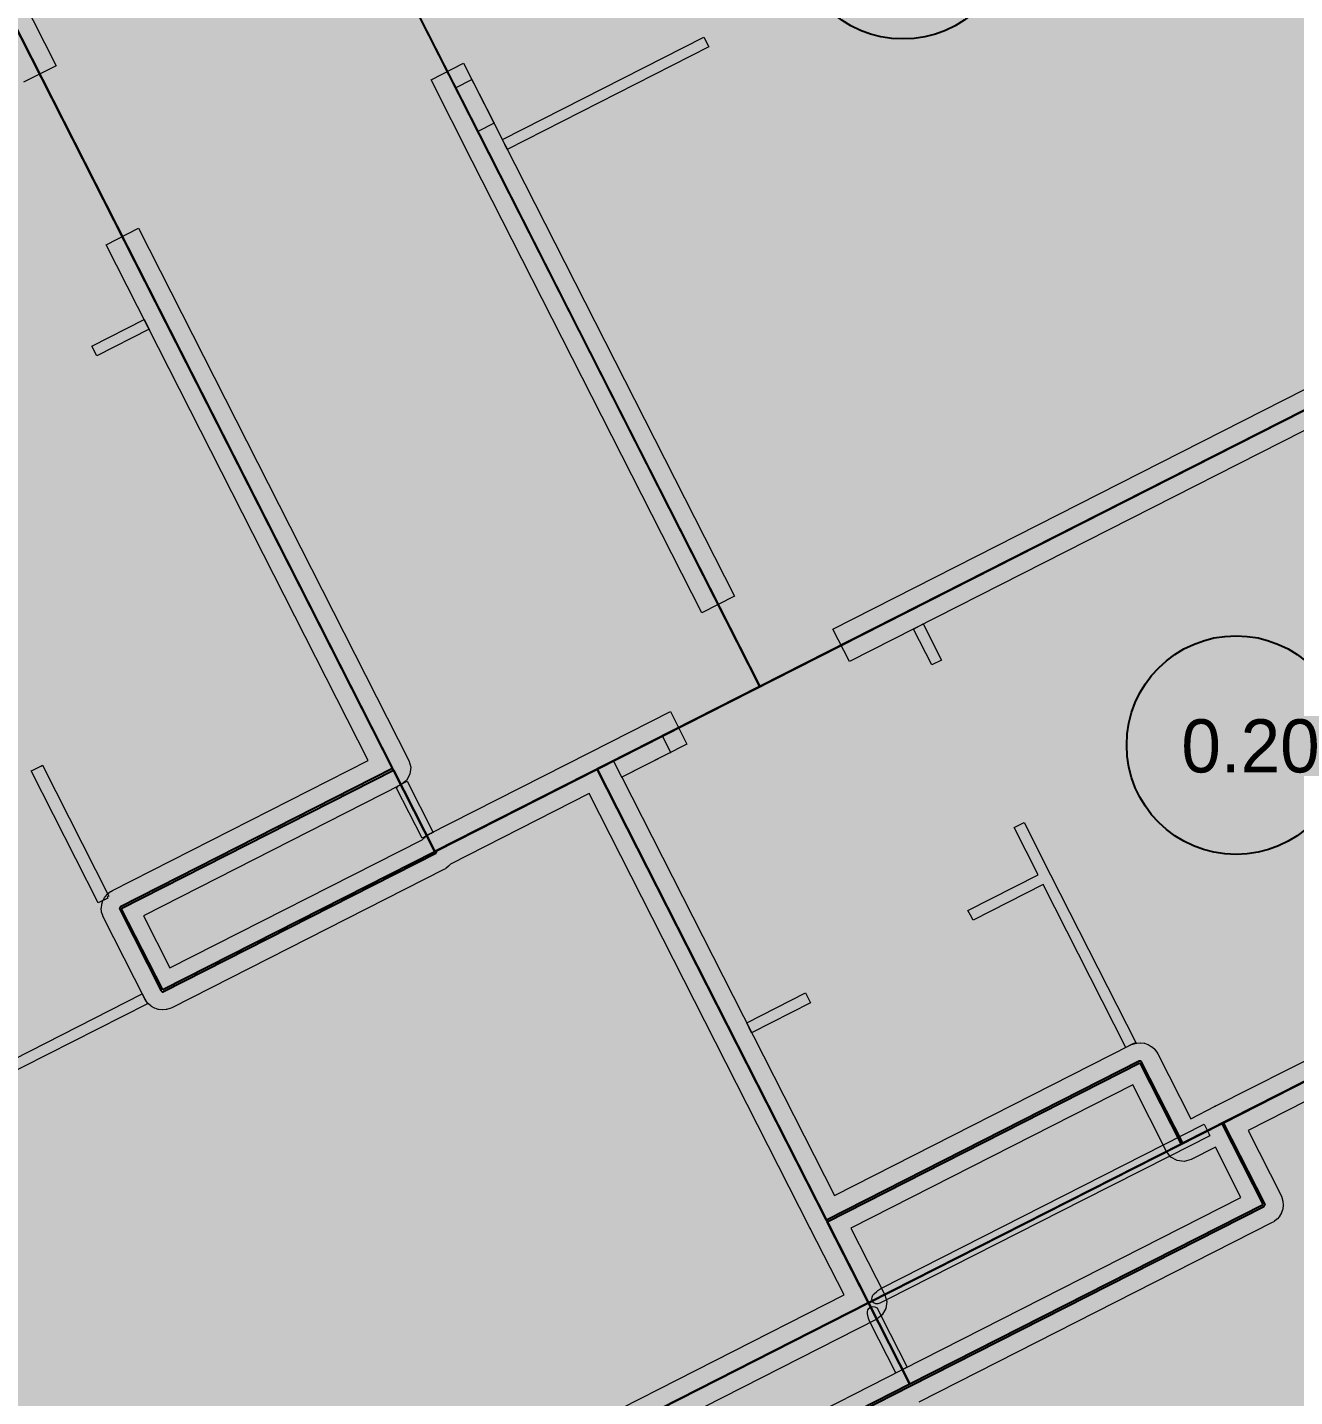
# Model space of a CAD drawing. Header units: millimetres. Extents: x 0 to 312583, y -208103 to 25097.
# Drawn here: x 240474 to 247428, y -76854 to -69341 of the extents above; entities that cross this region are included whole.
import ezdxf

# ---------------------------------------------------------------- set-up
doc = ezdxf.new("R2010")
doc.units = ezdxf.units.MM
doc.linetypes.add('Solid', pattern=[0])
for name, color, linetype, lineweight in [('Inner Walls', 5, 'Solid', 0), ('One-Bedroom Apartment', 151, 'Solid', 25), ('Room Objects', 47, 'Solid', 15), ('Room Walls', 47, 'Solid', 35), ('Service Area', 252, 'Solid', 25), ('Studio Apartment', 151, 'Solid', 25), ('Three-Bedroom Apartment', 250, 'Solid', 25), ('Two-Bedroom Apartment', 1, 'Solid', 35)]:
    doc.layers.add(name, color=color, linetype=linetype, lineweight=lineweight)
doc.styles.add('Dialog.plain', font='Dialog.plain')

msp = doc.modelspace()

# ---------------------------------------------------------------- hatches: boundary and pattern name
at = {"layer": 'One-Bedroom Apartment', "linetype": 'Solid', "lineweight": 25}
msp.add_hatch(color=250, dxfattribs=at).paths.add_polyline_path([(243005, -70028), (241517, -67099), (243150, -66269), (243377, -66715), (243378, -66716), (243379, -66718), (243381, -66719), (243383, -66720), (243385, -66720), (243387, -66720), (243388, -66720), (243390, -66719), (244734, -66036), (244736, -66035), (244737, -66034), (244739, -66032), (244739, -66031), (244740, -66029), (244740, -66027), (244739, -66025), (244739, -66023), (244512, -65577), (244512, -65577), (247490, -64065), (247490, -64065), (250466, -69924), (244493, -72958)], flags=0)
at = {"layer": 'Room Objects', "linetype": 'Solid', "lineweight": 0}
for points in [[(242823, -69672), (242913, -69626), (243035, -69867), (243035, -69867), (242946, -69912)], [(243736, -73455), (243690, -73365), (243690, -73365), (243958, -73230), (243958, -73230), (244003, -73319), (244003, -73319), (243736, -73455)]]:
    msp.add_hatch(color=5, dxfattribs=at).paths.add_polyline_path(points, flags=0)
at = {"layer": 'Service Area', "linetype": 'Solid', "lineweight": 25}
for points in [[(224854, -38711), (226637, -37805), (244492, -72957), (242709, -73863)], [(240989, -74175), (242483, -73417), (242709, -73863), (242709, -73863), (242709, -73864), (241216, -74622)], [(246579, -75023), (246805, -75468), (245089, -76340), (245089, -76340), (244863, -75894)], [(247255, -75801), (245316, -76786), (245089, -76340), (247028, -75355)], [(245089, -76340), (245089, -76340), (245316, -76786), (243376, -77771), (243150, -77325)]]:
    msp.add_hatch(color=254, dxfattribs=at).paths.add_polyline_path(points, flags=0)
at = {"layer": 'Studio Apartment', "linetype": 'Solid', "lineweight": 25}
msp.add_hatch(color=252, dxfattribs=at).paths.add_polyline_path([(244858, -75885), (243601, -73411), (250466, -69924), (250466, -69924), (251954, -72853), (246814, -75464), (246588, -75018), (246587, -75016), (246585, -75015), (246584, -75014), (246582, -75013), (246580, -75013), (246578, -75013), (246576, -75013), (246574, -75014)], flags=0)
at = {"layer": 'Two-Bedroom Apartment', "linetype": 'Solid', "lineweight": 25}
h = msp.add_hatch(color=151, dxfattribs=at)
h.paths.add_polyline_path([(235248, -73968), (233760, -71039), (236738, -69526), (236964, -69972), (236965, -69974), (236967, -69975), (236968, -69976), (236970, -69977), (236972, -69978), (236974, -69978), (236976, -69977), (236978, -69976), (238322, -69294), (238323, -69293), (238325, -69291), (238326, -69290), (238327, -69288), (238327, -69286), (238327, -69284), (238327, -69282), (238326, -69280), (238100, -68835), (238100, -68835), (239733, -68005), (239733, -68005), (242478, -73408), (242478, -73408), (240985, -74166), (240983, -74167), (240982, -74169), (240981, -74170), (240980, -74172), (240979, -74174), (240979, -74176), (240980, -74178), (240980, -74180), (241207, -74627), (241209, -74628), (241210, -74630), (241211, -74631), (241213, -74632), (241215, -74632), (241217, -74632), (241219, -74632), (241221, -74631), (242714, -73872), (242716, -73871), (242717, -73870), (242718, -73868), (242719, -73867), (242719, -73865), (242719, -73863), (242719, -73861), (242718, -73859), (243601, -73411), (243601, -73411), (245089, -76340), (238224, -79827), (238224, -79827), (236736, -76898)], flags=0)
h.paths.add_polyline_path([(239588, -71764), (239361, -71318), (239360, -71317), (239359, -71315), (239357, -71314), (239355, -71313), (239353, -71313), (239352, -71313), (239350, -71313), (239348, -71314), (238004, -71997), (238002, -71998), (238001, -71999), (238000, -72001), (237999, -72002), (237998, -72004), (237998, -72006), (237999, -72008), (237999, -72010), (238226, -72456), (238227, -72457), (238228, -72459), (238230, -72460), (238232, -72461), (238234, -72461), (238235, -72461), (238237, -72461), (238239, -72460), (239583, -71777), (239585, -71776), (239586, -71775), (239587, -71773), (239588, -71772), (239589, -71770), (239589, -71768), (239588, -71766)], flags=0)
msp.add_hatch(color=151, dxfattribs=at).paths.add_polyline_path([(247037, -75351), (252846, -72400), (252846, -72400), (254335, -75332), (255825, -78265), (252401, -80004), (252175, -79558), (252174, -79556), (252172, -79555), (252171, -79554), (252169, -79553), (252167, -79553), (252165, -79552), (252163, -79553), (252161, -79554), (250617, -80338), (250615, -80339), (250613, -80341), (250612, -80342), (250612, -80344), (250611, -80346), (250611, -80348), (250611, -80350), (250612, -80352), (250839, -80797), (250685, -80875), (250458, -80430), (250457, -80428), (250456, -80427), (250454, -80426), (250453, -80425), (250451, -80424), (250449, -80424), (250447, -80425), (250445, -80425), (248729, -81297), (248729, -81297), (247470, -78820), (246579, -79272), (238822, -83212), (237332, -80280), (243141, -77330), (243141, -77330), (243367, -77775), (243369, -77777), (243370, -77779), (243371, -77780), (243373, -77780), (243375, -77781), (243377, -77781), (243379, -77781), (243381, -77780), (245320, -76795), (247259, -75810), (247261, -75809), (247262, -75807), (247263, -75806), (247264, -75804), (247265, -75802), (247265, -75800), (247264, -75798), (247264, -75796)], flags=0)

# ---------------------------------------------------------------- linework, layer by layer
at = {"layer": 'Inner Walls', "color": 47, "linetype": 'Solid', "lineweight": 15}
for p, q in [((239823, -67959), (240631, -69551)), ((240631, -69551), (240453, -69642)), ((242689, -69628), (242867, -69537)), ((242867, -69537), (243094, -69983)), ((242915, -70074), (242689, -69628)), ((244893, -72642), (250198, -69948)), ((243094, -69983), (244353, -72462)), ((244175, -72553), (242915, -70074)), ((250289, -70126), (244984, -72821)), ((240906, -70534), (241084, -70443)), ((241084, -70443), (242567, -73363)), ((242344, -73364), (240906, -70534)), ((244353, -72462), (244175, -72553)), ((244984, -72821), (244893, -72642)), ((246992, -75261), (251686, -72877)), ((243556, -73322), (244002, -73095)), ((244002, -73095), (244092, -73273)), ((251796, -73046), (247172, -75394)), ((242673, -73770), (243556, -73322)), ((244092, -73273), (243736, -73455)), ((240940, -74077), (242344, -73364)), ((242567, -73363), (242578, -73400)), ((242578, -73400), (242573, -73439)), ((242554, -73473), (242523, -73497)), ((242573, -73439), (242554, -73473)), ((243736, -73455), (244902, -75751)), ((242523, -73497), (241110, -74215)), ((243557, -73545), (242795, -73932)), ((244769, -75931), (243557, -73545)), ((242639, -73798), (242673, -73770)), ((241256, -74501), (242639, -73798)), ((242795, -73932), (242786, -73942)), ((242759, -73962), (241266, -74720)), ((242768, -73957), (242759, -73962)), ((242769, -73956), (242768, -73957)), ((242785, -73944), (242769, -73956)), ((242786, -73942), (242785, -73944)), ((240929, -74083), (240931, -74082)), ((240931, -74082), (240940, -74077)), ((240880, -74172), (240882, -74153)), ((240882, -74151), (240888, -74132)), ((240882, -74153), (240882, -74151)), ((240888, -74132), (240889, -74130)), ((240889, -74130), (240899, -74113)), ((240899, -74113), (240900, -74112)), ((240900, -74112), (240913, -74097)), ((240913, -74097), (240914, -74095)), ((240914, -74095), (240929, -74083)), ((240879, -74174), (240880, -74172)), ((240881, -74194), (240879, -74174)), ((240881, -74196), (240881, -74194)), ((240887, -74214), (240881, -74196)), ((240887, -74216), (240887, -74214)), ((240891, -74225), (240887, -74216)), ((241118, -74672), (240891, -74225)), ((241110, -74215), (241256, -74501)), ((241123, -74680), (241118, -74672)), ((241124, -74682), (241123, -74680)), ((241136, -74697), (241124, -74682)), ((241138, -74699), (241136, -74697)), ((241153, -74712), (241138, -74699)), ((241154, -74713), (241153, -74712)), ((241171, -74722), (241154, -74713)), ((241173, -74723), (241171, -74722)), ((241192, -74729), (241173, -74723)), ((241194, -74730), (241192, -74729)), ((241213, -74732), (241194, -74730)), ((241215, -74732), (241213, -74732)), ((241235, -74730), (241215, -74732)), ((241237, -74730), (241235, -74730)), ((241255, -74725), (241237, -74730)), ((241257, -74724), (241255, -74725)), ((241266, -74720), (241257, -74724)), ((244902, -75751), (246529, -74924)), ((246529, -74924), (246538, -74920)), ((246538, -74920), (246540, -74920)), ((246540, -74920), (246559, -74914)), ((246559, -74914), (246561, -74914)), ((246561, -74914), (246580, -74913)), ((246580, -74913), (246582, -74913)), ((246582, -74913), (246602, -74915)), ((246602, -74915), (246604, -74915)), ((246604, -74915), (246622, -74921)), ((246622, -74921), (246624, -74922)), ((246624, -74922), (246641, -74932)), ((246641, -74932), (246643, -74933)), ((246643, -74933), (246658, -74946)), ((246658, -74946), (246659, -74947)), ((246659, -74947), (246671, -74963)), ((246671, -74963), (246672, -74964)), ((246672, -74964), (246677, -74973)), ((246677, -74973), (246858, -75329)), ((246539, -75144), (244993, -75929)), ((246725, -75509), (246539, -75144)), ((246858, -75329), (246992, -75261)), ((247172, -75394), (247353, -75751)), ((246749, -75540), (246725, -75509)), ((246993, -75485), (246860, -75553)), ((247133, -75761), (246993, -75485)), ((246783, -75559), (246749, -75540)), ((246822, -75564), (246783, -75559)), ((246860, -75553), (246822, -75564)), ((245275, -76706), (247133, -75761)), ((247353, -75751), (247357, -75760)), ((247357, -75760), (247357, -75762)), ((247357, -75762), (247363, -75781)), ((247365, -75804), (247362, -75824)), ((247363, -75781), (247363, -75783)), ((247363, -75783), (247365, -75802)), ((247365, -75802), (247365, -75804)), ((247330, -75881), (247315, -75893)), ((247332, -75880), (247330, -75881)), ((247344, -75865), (247332, -75880)), ((247345, -75863), (247344, -75865)), ((247355, -75846), (247345, -75863)), ((247356, -75844), (247355, -75846)), ((247362, -75826), (247356, -75844)), ((247362, -75824), (247362, -75826)), ((244955, -76296), (244769, -75931)), ((244993, -75929), (245178, -76295)), ((247305, -75899), (245365, -76884)), ((247313, -75894), (247305, -75899)), ((247315, -75893), (247313, -75894)), ((243096, -77241), (244955, -76296)), ((245178, -76295), (245189, -76332)), ((245189, -76332), (245184, -76371)), ((245165, -76405), (245134, -76429)), ((245184, -76371), (245165, -76405)), ((245134, -76429), (243275, -77374)), ((243416, -77650), (245275, -76706))]:
    msp.add_line(p, q, dxfattribs=at)
for p in [(246992, -75261), (244769, -75931)]:
    msp.add_point(p, dxfattribs=at)
at = {"layer": 'One-Bedroom Apartment', "color": 250, "linetype": 'Solid', "lineweight": 25}
for p, q in [((243005, -70028), (241517, -67099)), ((250466, -69924), (244493, -72958)), ((244493, -72958), (243005, -70028))]:
    msp.add_line(p, q, dxfattribs=at)
at = {"layer": 'Room Objects', "color": 0, "linetype": 'Solid', "lineweight": 0}
for p, q in [((242823, -69672), (242913, -69626)), ((242913, -69626), (243035, -69867)), ((242946, -69912), (242823, -69672)), ((243035, -69867), (242946, -69912)), ((243690, -73365), (243958, -73230)), ((243958, -73230), (244003, -73319)), ((244003, -73319), (243736, -73455)), ((243736, -73455), (243690, -73365))]:
    msp.add_line(p, q, dxfattribs=at)
for p in [(243035, -69867), (243958, -73230), (244003, -73319), (243690, -73365), (243736, -73455)]:
    msp.add_point(p, dxfattribs=at)
at = {"layer": 'Room Walls', "color": 47, "linetype": 'Solid', "lineweight": 9}
for p, q in [((243080, -69956), (244186, -69395)), ((244186, -69395), (244213, -69448)), ((244213, -69448), (243107, -70010)), ((243107, -70010), (243080, -69956)), ((240828, -71089), (241114, -70944)), ((241141, -70997), (240855, -71143)), ((241114, -70944), (241141, -70997)), ((240855, -71143), (240828, -71089)), ((245336, -72642), (245389, -72614)), ((245436, -72839), (245336, -72642)), ((245389, -72614), (245490, -72812)), ((245490, -72812), (245436, -72839)), ((240503, -73416), (240547, -73394)), ((240547, -73394), (240556, -73389)), ((240556, -73389), (240921, -74107)), ((240494, -73421), (240503, -73416)), ((240862, -74145), (240494, -73421)), ((242505, -73504), (242558, -73477)), ((242558, -73477), (242699, -73755)), ((242497, -73511), (242506, -73506)), ((242639, -73790), (242497, -73511)), ((242506, -73506), (242505, -73504)), ((245889, -73731), (245943, -73703)), ((245943, -73703), (246088, -73990)), ((242692, -73763), (242639, -73790)), ((242701, -73759), (242692, -73763)), ((242699, -73755), (242700, -73758)), ((242700, -73758), (242701, -73759)), ((246021, -73990), (245889, -73731)), ((245635, -74186), (246021, -73990)), ((246088, -73990), (246556, -74911)), ((246048, -74044), (245663, -74240)), ((246502, -74938), (246048, -74044)), ((240915, -74118), (240862, -74145)), ((240921, -74107), (240912, -74112)), ((240912, -74112), (240915, -74118)), ((245649, -74213), (245635, -74186)), ((245663, -74240), (245649, -74213)), ((236945, -76758), (241104, -74644)), ((241104, -74644), (241118, -74672)), ((241118, -74672), (241132, -74698)), ((244421, -74803), (244744, -74639)), ((244744, -74639), (244771, -74693)), ((241132, -74698), (236972, -76811)), ((244771, -74693), (244448, -74857)), ((244448, -74857), (244421, -74803)), ((246529, -74924), (246502, -74938)), ((246556, -74911), (246529, -74924)), ((245160, -76259), (246932, -75359)), ((246932, -75359), (246959, -75413)), ((246962, -75423), (246739, -75536)), ((246959, -75413), (246957, -75414)), ((246957, -75414), (246962, -75423)), ((246739, -75536), (246266, -75776)), ((246266, -75776), (245192, -76322)), ((245140, -76272), (245157, -76261)), ((245157, -76261), (245160, -76259)), ((245108, -76320), (245109, -76308)), ((245112, -76330), (245108, -76320)), ((245109, -76308), (245113, -76298)), ((245119, -76339), (245112, -76330)), ((245113, -76298), (245115, -76296)), ((245115, -76296), (245117, -76294)), ((245117, -76294), (245118, -76292)), ((245118, -76292), (245120, -76290)), ((245120, -76290), (245134, -76277)), ((245134, -76277), (245136, -76275)), ((245136, -76275), (245138, -76273)), ((245138, -76273), (245140, -76272)), ((245192, -76322), (245152, -76342)), ((245084, -76388), (245086, -76377)), ((245084, -76391), (245084, -76388)), ((245084, -76394), (245084, -76391)), ((245084, -76396), (245084, -76394)), ((245084, -76399), (245084, -76396)), ((245088, -76418), (245084, -76399)), ((245086, -76377), (245093, -76368)), ((245093, -76368), (245102, -76361)), ((245102, -76361), (245113, -76359)), ((245113, -76359), (245124, -76361)), ((245129, -76344), (245119, -76339)), ((245124, -76361), (245134, -76366)), ((245141, -76345), (245129, -76344)), ((245134, -76366), (245141, -76375)), ((245152, -76342), (245141, -76345)), ((245141, -76375), (245161, -76416)), ((245089, -76421), (245088, -76418)), ((245089, -76423), (245089, -76421)), ((245090, -76426), (245089, -76423)), ((245097, -76444), (245090, -76426)), ((245099, -76447), (245097, -76444)), ((245239, -76724), (245099, -76447)), ((245161, -76416), (245302, -76692)), ((245302, -76692), (245248, -76719)), ((245248, -76719), (245239, -76724))]:
    msp.add_line(p, q, dxfattribs=at)
msp.add_point((242692, -73763), dxfattribs=at)
at = {"layer": 'Service Area', "color": 254, "linetype": 'Solid', "lineweight": 25}
for p, q in [((226637, -37805), (244492, -72957)), ((242709, -73863), (224854, -38711)), ((244492, -72957), (242709, -73863)), ((240989, -74175), (242483, -73417)), ((242483, -73417), (242709, -73863)), ((242709, -73864), (241216, -74622)), ((242709, -73863), (242709, -73864)), ((241216, -74622), (240989, -74175)), ((244863, -75894), (246579, -75023)), ((246579, -75023), (246805, -75468)), ((245089, -76340), (247028, -75355)), ((247028, -75355), (247255, -75801)), ((246805, -75468), (245089, -76340)), ((247255, -75801), (245316, -76786)), ((245089, -76340), (244863, -75894)), ((243150, -77325), (245089, -76340)), ((245089, -76340), (245316, -76786)), ((245316, -76786), (245089, -76340)), ((245316, -76786), (243376, -77771))]:
    msp.add_line(p, q, dxfattribs=at)
for p in [(242709, -73863), (245089, -76340), (245089, -76340)]:
    msp.add_point(p, dxfattribs=at)
at = {"layer": 'Studio Apartment', "color": 252, "linetype": 'Solid', "lineweight": 25}
for p, q in [((243601, -73411), (250466, -69924)), ((251954, -72853), (246814, -75464)), ((244858, -75885), (243601, -73411)), ((246574, -75014), (244858, -75885)), ((246576, -75013), (246574, -75014)), ((246578, -75013), (246576, -75013)), ((246580, -75013), (246578, -75013)), ((246582, -75013), (246580, -75013)), ((246584, -75014), (246582, -75013)), ((246585, -75015), (246584, -75014)), ((246587, -75016), (246585, -75015)), ((246588, -75018), (246587, -75016)), ((246814, -75464), (246588, -75018))]:
    msp.add_line(p, q, dxfattribs=at)
at = {"layer": 'Three-Bedroom Apartment', "color": 7, "linetype": 'Solid', "lineweight": 25}
for centre in [(245278, -68804), (247106, -73279)]:
    msp.add_circle(centre, 600, dxfattribs=at)
at = {"layer": 'Two-Bedroom Apartment', "color": 151, "linetype": 'Solid', "lineweight": 25}
for p, q in [((239733, -68005), (242478, -73408)), ((247037, -75351), (252846, -72400)), ((242478, -73408), (240985, -74166)), ((242718, -73859), (243601, -73411)), ((243601, -73411), (245089, -76340)), ((241221, -74631), (242714, -73872)), ((242714, -73872), (242716, -73871)), ((242716, -73871), (242717, -73870)), ((242717, -73870), (242718, -73868)), ((242719, -73861), (242718, -73859)), ((242718, -73868), (242719, -73867)), ((242719, -73863), (242719, -73861)), ((242719, -73865), (242719, -73863)), ((242719, -73867), (242719, -73865)), ((240980, -74172), (240979, -74174)), ((240979, -74174), (240979, -74176)), ((240979, -74176), (240980, -74178)), ((240981, -74170), (240980, -74172)), ((240980, -74178), (240980, -74180)), ((240980, -74180), (241207, -74627)), ((240982, -74169), (240981, -74170)), ((240983, -74167), (240982, -74169)), ((240985, -74166), (240983, -74167)), ((241207, -74627), (241209, -74628)), ((241209, -74628), (241210, -74630)), ((241210, -74630), (241211, -74631)), ((241211, -74631), (241213, -74632)), ((241213, -74632), (241215, -74632)), ((241215, -74632), (241217, -74632)), ((241217, -74632), (241219, -74632)), ((241219, -74632), (241221, -74631)), ((247264, -75796), (247037, -75351)), ((245320, -76795), (247259, -75810)), ((247259, -75810), (247261, -75809)), ((247261, -75809), (247262, -75807)), ((247262, -75807), (247263, -75806)), ((247263, -75806), (247264, -75804)), ((247264, -75798), (247264, -75796)), ((247265, -75800), (247264, -75798)), ((247264, -75804), (247265, -75802)), ((247265, -75802), (247265, -75800)), ((245089, -76340), (238224, -79827)), ((243381, -77780), (245320, -76795))]:
    msp.add_line(p, q, dxfattribs=at)
for p in [(242478, -73408), (243601, -73411)]:
    msp.add_point(p, dxfattribs=at)

# ---------------------------------------------------------------- texts
at = {"layer": 'Three-Bedroom Apartment', "color": 7, "linetype": 'Solid', "lineweight": 25, "style": 'Dialog.plain'}
msp.add_text('0.20', height=291.61, dxfattribs=at).set_placement((246806, -73429))

doc.saveas('drawing.dxf')
